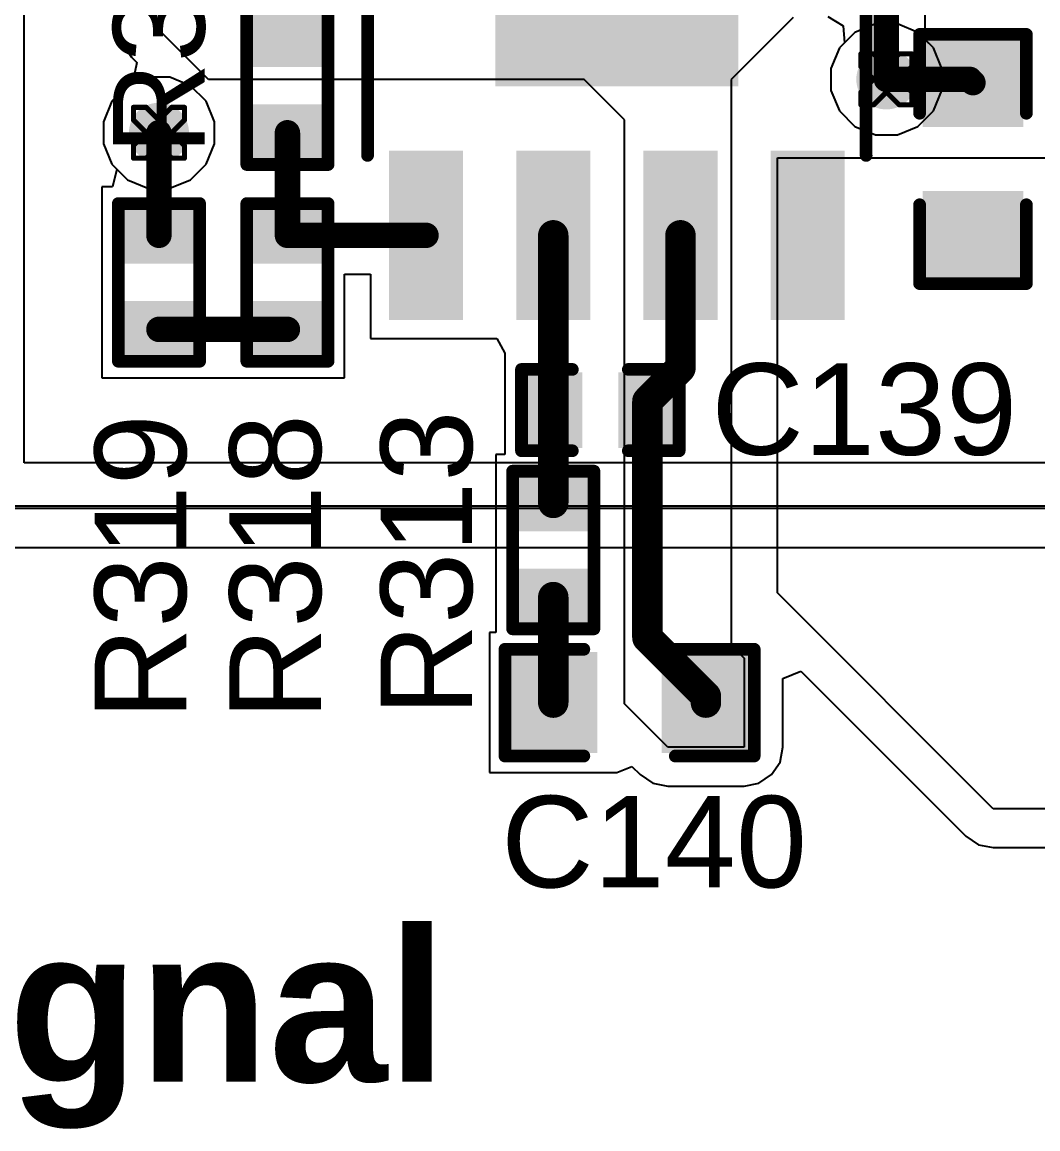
# Model space of a CAD drawing. Header units: inches. Extents: x -11 to 5379, y 0 to 5429.
# Drawn here: x 294.34 to 304.48, y 44.28 to 55.33 of the extents above; entities that cross this region are included whole.
import ezdxf

# ---------------------------------------------------------------- set-up
doc = ezdxf.new("R2010")
doc.units = ezdxf.units.IN
for name, color, linetype in [('Bottom Layer', 5, 'Continuous'), ('Drill Drawing', 1, 'Continuous'), ('GND', 16, 'Continuous'), ('PWR', 76, 'Continuous'), ('Top Layer', 1, 'Continuous'), ('Top Overlay', 2, 'Continuous'), ('Top Paste', 8, 'Continuous'), ('Top Solder', 216, 'Continuous'), ('Via Holes', 16, 'Continuous')]:
    doc.layers.add(name, color=color, linetype=linetype)
doc.styles.add('Arial', font='', dxfattribs={"height": 0.2})
doc.styles.add('Arial_Bold', font='', dxfattribs={"height": 0.2})
doc.styles.get('Arial').set_extended_font_data('Arial')
doc.styles.get('Arial_Bold').set_extended_font_data('Arial', bold=True)

# ---------------------------------------------------------------- blocks, each defined once
blk = doc.blocks.new('8_SO_P____P___97')
at = {"layer": 'Top Layer'}
for points in [[(-3.475, 2.205), (-1.925, 2.205), (-1.925, 1.605), (-3.475, 1.605)], [(1.925, 2.205), (3.475, 2.205), (3.475, 1.605), (1.925, 1.605)], [(-1.144, 1.144), (1.144, 1.144), (1.144, -1.144), (-1.144, -1.144)], [(-3.475, 0.935), (-1.925, 0.935), (-1.925, 0.335), (-3.475, 0.335)], [(1.925, 0.935), (3.475, 0.935), (3.475, 0.335), (1.925, 0.335)], [(-3.475, -0.335), (-1.925, -0.335), (-1.925, -0.935), (-3.475, -0.935)], [(1.925, -0.335), (3.475, -0.335), (3.475, -0.935), (1.925, -0.935)], [(-3.475, -1.605), (-1.925, -1.605), (-1.925, -2.205), (-3.475, -2.205)], [(1.925, -1.605), (3.475, -1.605), (3.475, -2.205), (1.925, -2.205)]]:
    blk.add_hatch(color=1, dxfattribs=at).paths.add_polyline_path(points)
at = {"layer": 'Top Paste'}
for points in [[(-3.475, 2.205), (-1.925, 2.205), (-1.925, 1.605), (-3.475, 1.605)], [(1.925, 2.205), (3.475, 2.205), (3.475, 1.605), (1.925, 1.605)], [(-1.144, 1.144), (1.144, 1.144), (1.144, -1.144), (-1.144, -1.144)], [(-3.475, 0.935), (-1.925, 0.935), (-1.925, 0.335), (-3.475, 0.335)], [(1.925, 0.935), (3.475, 0.935), (3.475, 0.335), (1.925, 0.335)], [(-3.475, -0.335), (-1.925, -0.335), (-1.925, -0.935), (-3.475, -0.935)], [(1.925, -0.335), (3.475, -0.335), (3.475, -0.935), (1.925, -0.935)], [(-3.475, -1.605), (-1.925, -1.605), (-1.925, -2.205), (-3.475, -2.205)], [(1.925, -1.605), (3.475, -1.605), (3.475, -2.205), (1.925, -2.205)]]:
    blk.add_hatch(color=8, dxfattribs=at).paths.add_polyline_path(points)
at = {"layer": 'Top Solder'}
for points in [[(-3.545, 2.275), (-1.855, 2.275), (-1.855, 1.535), (-3.545, 1.535)], [(1.855, 2.275), (3.545, 2.275), (3.545, 1.535), (1.855, 1.535)], [(-1.214, 1.214), (1.214, 1.214), (1.214, -1.214), (-1.214, -1.214)], [(-3.545, 1.005), (-1.855, 1.005), (-1.855, 0.265), (-3.545, 0.265)], [(1.855, 1.005), (3.545, 1.005), (3.545, 0.265), (1.855, 0.265)], [(-3.545, -0.265), (-1.855, -0.265), (-1.855, -1.005), (-3.545, -1.005)], [(1.855, -0.265), (3.545, -0.265), (3.545, -1.005), (1.855, -1.005)], [(-3.545, -1.535), (-1.855, -1.535), (-1.855, -2.275), (-3.545, -2.275)], [(1.855, -1.535), (3.545, -1.535), (3.545, -2.275), (1.855, -2.275)]]:
    blk.add_hatch(color=216, dxfattribs=at).paths.add_polyline_path(points)
at = {"layer": 'Top Overlay'}
for points in [[(1.902, 2.489, 0.127, 0.127, 0), (-1.603, 2.489, 0.127, 0.127, 0)], [(-3.763, 1.791, 0.127, 0.127, 0), (-3.763, 2.045, 0.127, 0.127, 0)], [(-3.636, 1.918, 0.127, 0.127, 0), (-3.763, 2.045, 0.127, 0.127, 0)], [(-3.763, 1.791, 0.127, 0.127, 0), (-3.636, 1.918, 0.127, 0.127, 0)], [(1.902, -2.489, 0.127, 0.127, 0), (-1.603, -2.489, 0.127, 0.127, 0)]]:
    blk.add_lwpolyline(points, format="xyseb", dxfattribs=at)
for points in [[(-1.635, 2.489, 0.0635, 0.0635, 1), (-1.571, 2.489, 0.0635, 0.0635, 1)], [(1.87, 2.489, 0.0635, 0.0635, 1), (1.934, 2.489, 0.0635, 0.0635, 1)], [(-3.795, 2.045, 0.0635, 0.0635, 1), (-3.732, 2.045, 0.0635, 0.0635, 1)], [(-3.795, 2.045, 0.0635, 0.0635, 1), (-3.732, 2.045, 0.0635, 0.0635, 1)], [(-3.668, 1.918, 0.0635, 0.0635, 1), (-3.605, 1.918, 0.0635, 0.0635, 1)], [(-3.668, 1.918, 0.0635, 0.0635, 1), (-3.605, 1.918, 0.0635, 0.0635, 1)], [(-3.795, 1.791, 0.0635, 0.0635, 1), (-3.732, 1.791, 0.0635, 0.0635, 1)], [(-3.795, 1.791, 0.0635, 0.0635, 1), (-3.732, 1.791, 0.0635, 0.0635, 1)], [(-1.635, -2.489, 0.0635, 0.0635, 1), (-1.571, -2.489, 0.0635, 0.0635, 1)], [(1.87, -2.489, 0.0635, 0.0635, 1), (1.934, -2.489, 0.0635, 0.0635, 1)]]:
    blk.add_lwpolyline(points, format="xyseb", close=True, dxfattribs=at)
blk = doc.blocks.new('R___0402_108')
at = {"layer": 'Top Layer'}
for points in [[(-0.699, -0.318), (-0.699, 0.317), (-0.241, 0.317), (-0.241, -0.318)], [(0.241, -0.318), (0.241, 0.317), (0.699, 0.317), (0.699, -0.318)]]:
    blk.add_hatch(color=1, dxfattribs=at).paths.add_polyline_path(points)
at = {"layer": 'Top Paste'}
for points in [[(-0.699, -0.318), (-0.699, 0.317), (-0.241, 0.317), (-0.241, -0.318)], [(0.241, -0.318), (0.241, 0.317), (0.699, 0.317), (0.699, -0.318)]]:
    blk.add_hatch(color=8, dxfattribs=at).paths.add_polyline_path(points)
at = {"layer": 'Top Solder'}
for points in [[(-0.754, -0.373), (-0.754, 0.373), (-0.186, 0.373), (-0.186, -0.373)], [(0.186, -0.373), (0.186, 0.373), (0.754, 0.373), (0.754, -0.373)]]:
    blk.add_hatch(color=216, dxfattribs=at).paths.add_polyline_path(points)
at = {"layer": 'Top Overlay'}
for points in [[(0.787, 0.406, 0.127, 0.127, 0), (-0.787, 0.406, 0.127, 0.127, 0)], [(-0.787, -0.406, 0.127, 0.127, 0), (-0.787, 0.406, 0.127, 0.127, 0)], [(0.787, -0.406, 0.127, 0.127, 0), (0.787, 0.406, 0.127, 0.127, 0)], [(0.787, -0.406, 0.127, 0.127, 0), (-0.787, -0.406, 0.127, 0.127, 0)], [(0.813, -0.432, 0.00323, 0.00323, 0), (-0.813, -0.432, 0.00323, 0.00323, 0)]]:
    blk.add_lwpolyline(points, format="xyseb", dxfattribs=at)
for points in [[(-0.819, 0.406, 0.0635, 0.0635, 1), (-0.756, 0.406, 0.0635, 0.0635, 1)], [(-0.819, 0.406, 0.0635, 0.0635, 1), (-0.756, 0.406, 0.0635, 0.0635, 1)], [(0.756, 0.406, 0.0635, 0.0635, 1), (0.819, 0.406, 0.0635, 0.0635, 1)], [(0.756, 0.406, 0.0635, 0.0635, 1), (0.819, 0.406, 0.0635, 0.0635, 1)], [(-0.819, -0.406, 0.0635, 0.0635, 1), (-0.756, -0.406, 0.0635, 0.0635, 1)], [(-0.819, -0.406, 0.0635, 0.0635, 1), (-0.756, -0.406, 0.0635, 0.0635, 1)], [(-0.814, -0.432, 0.00161, 0.00161, 1), (-0.812, -0.432, 0.00161, 0.00161, 1)], [(0.756, -0.406, 0.0635, 0.0635, 1), (0.819, -0.406, 0.0635, 0.0635, 1)], [(0.756, -0.406, 0.0635, 0.0635, 1), (0.819, -0.406, 0.0635, 0.0635, 1)], [(0.812, -0.432, 0.00161, 0.00161, 1), (0.814, -0.432, 0.00161, 0.00161, 1)]]:
    blk.add_lwpolyline(points, format="xyseb", close=True, dxfattribs=at)
blk = doc.blocks.new('R___0402_202')
at = {"layer": 'Top Layer'}
for points in [[(-0.699, -0.318), (-0.699, 0.318), (-0.241, 0.318), (-0.241, -0.318)], [(0.241, -0.318), (0.241, 0.318), (0.699, 0.318), (0.699, -0.318)]]:
    blk.add_hatch(color=1, dxfattribs=at).paths.add_polyline_path(points)
at = {"layer": 'Top Paste'}
for points in [[(-0.699, -0.318), (-0.699, 0.318), (-0.241, 0.318), (-0.241, -0.318)], [(0.241, -0.318), (0.241, 0.318), (0.699, 0.318), (0.699, -0.318)]]:
    blk.add_hatch(color=8, dxfattribs=at).paths.add_polyline_path(points)
at = {"layer": 'Top Solder'}
for points in [[(-0.754, -0.373), (-0.754, 0.373), (-0.186, 0.373), (-0.186, -0.373)], [(0.186, -0.373), (0.186, 0.373), (0.754, 0.373), (0.754, -0.373)]]:
    blk.add_hatch(color=216, dxfattribs=at).paths.add_polyline_path(points)
at = {"layer": 'Top Overlay'}
for points in [[(-0.787, 0.406, 0.127, 0.127, 0), (0.787, 0.406, 0.127, 0.127, 0)], [(-0.787, 0.406, 0.127, 0.127, 0), (-0.787, -0.406, 0.127, 0.127, 0)], [(0.787, 0.406, 0.127, 0.127, 0), (0.787, -0.406, 0.127, 0.127, 0)], [(-0.787, -0.406, 0.127, 0.127, 0), (0.787, -0.406, 0.127, 0.127, 0)], [(-0.813, -0.432, 0.00323, 0.00323, 0), (0.813, -0.432, 0.00323, 0.00323, 0)]]:
    blk.add_lwpolyline(points, format="xyseb", dxfattribs=at)
for points in [[(-0.819, 0.406, 0.0635, 0.0635, 1), (-0.756, 0.406, 0.0635, 0.0635, 1)], [(-0.819, 0.406, 0.0635, 0.0635, 1), (-0.756, 0.406, 0.0635, 0.0635, 1)], [(0.756, 0.406, 0.0635, 0.0635, 1), (0.819, 0.406, 0.0635, 0.0635, 1)], [(0.756, 0.406, 0.0635, 0.0635, 1), (0.819, 0.406, 0.0635, 0.0635, 1)], [(-0.819, -0.406, 0.0635, 0.0635, 1), (-0.756, -0.406, 0.0635, 0.0635, 1)], [(-0.819, -0.406, 0.0635, 0.0635, 1), (-0.756, -0.406, 0.0635, 0.0635, 1)], [(-0.814, -0.432, 0.00161, 0.00161, 1), (-0.812, -0.432, 0.00161, 0.00161, 1)], [(0.756, -0.406, 0.0635, 0.0635, 1), (0.819, -0.406, 0.0635, 0.0635, 1)], [(0.756, -0.406, 0.0635, 0.0635, 1), (0.819, -0.406, 0.0635, 0.0635, 1)], [(0.812, -0.432, 0.00161, 0.00161, 1), (0.814, -0.432, 0.00161, 0.00161, 1)]]:
    blk.add_lwpolyline(points, format="xyseb", close=True, dxfattribs=at)
blk = doc.blocks.new('R___0402_203')
at = {"layer": 'Top Layer'}
for points in [[(-0.699, -0.318), (-0.699, 0.317), (-0.241, 0.317), (-0.241, -0.318)], [(0.241, -0.318), (0.241, 0.317), (0.699, 0.317), (0.699, -0.318)]]:
    blk.add_hatch(color=1, dxfattribs=at).paths.add_polyline_path(points)
at = {"layer": 'Top Paste'}
for points in [[(-0.699, -0.318), (-0.699, 0.317), (-0.241, 0.317), (-0.241, -0.318)], [(0.241, -0.318), (0.241, 0.317), (0.699, 0.317), (0.699, -0.318)]]:
    blk.add_hatch(color=8, dxfattribs=at).paths.add_polyline_path(points)
at = {"layer": 'Top Solder'}
for points in [[(-0.754, -0.373), (-0.754, 0.373), (-0.186, 0.373), (-0.186, -0.373)], [(0.186, -0.373), (0.186, 0.373), (0.754, 0.373), (0.754, -0.373)]]:
    blk.add_hatch(color=216, dxfattribs=at).paths.add_polyline_path(points)
at = {"layer": 'Top Overlay'}
for points in [[(0.787, 0.406, 0.127, 0.127, 0), (-0.787, 0.406, 0.127, 0.127, 0)], [(-0.787, -0.406, 0.127, 0.127, 0), (-0.787, 0.406, 0.127, 0.127, 0)], [(0.787, -0.406, 0.127, 0.127, 0), (0.787, 0.406, 0.127, 0.127, 0)], [(0.787, -0.406, 0.127, 0.127, 0), (-0.787, -0.406, 0.127, 0.127, 0)], [(0.813, -0.432, 0.00323, 0.00323, 0), (-0.813, -0.432, 0.00323, 0.00323, 0)]]:
    blk.add_lwpolyline(points, format="xyseb", dxfattribs=at)
for points in [[(-0.819, 0.406, 0.0635, 0.0635, 1), (-0.756, 0.406, 0.0635, 0.0635, 1)], [(-0.819, 0.406, 0.0635, 0.0635, 1), (-0.756, 0.406, 0.0635, 0.0635, 1)], [(0.756, 0.406, 0.0635, 0.0635, 1), (0.819, 0.406, 0.0635, 0.0635, 1)], [(0.756, 0.406, 0.0635, 0.0635, 1), (0.819, 0.406, 0.0635, 0.0635, 1)], [(-0.819, -0.406, 0.0635, 0.0635, 1), (-0.756, -0.406, 0.0635, 0.0635, 1)], [(-0.819, -0.406, 0.0635, 0.0635, 1), (-0.756, -0.406, 0.0635, 0.0635, 1)], [(-0.814, -0.432, 0.00161, 0.00161, 1), (-0.812, -0.432, 0.00161, 0.00161, 1)], [(0.756, -0.406, 0.0635, 0.0635, 1), (0.819, -0.406, 0.0635, 0.0635, 1)], [(0.756, -0.406, 0.0635, 0.0635, 1), (0.819, -0.406, 0.0635, 0.0635, 1)], [(0.812, -0.432, 0.00161, 0.00161, 1), (0.814, -0.432, 0.00161, 0.00161, 1)]]:
    blk.add_lwpolyline(points, format="xyseb", close=True, dxfattribs=at)
blk = doc.blocks.new('R___0402_206')
at = {"layer": 'Top Layer'}
for points in [[(-0.699, -0.318), (-0.699, 0.318), (-0.241, 0.318), (-0.241, -0.318)], [(0.241, -0.318), (0.241, 0.318), (0.699, 0.318), (0.699, -0.318)]]:
    blk.add_hatch(color=1, dxfattribs=at).paths.add_polyline_path(points)
at = {"layer": 'Top Paste'}
for points in [[(-0.699, -0.318), (-0.699, 0.318), (-0.241, 0.318), (-0.241, -0.318)], [(0.241, -0.318), (0.241, 0.318), (0.699, 0.318), (0.699, -0.318)]]:
    blk.add_hatch(color=8, dxfattribs=at).paths.add_polyline_path(points)
at = {"layer": 'Top Solder'}
for points in [[(-0.754, -0.373), (-0.754, 0.373), (-0.186, 0.373), (-0.186, -0.373)], [(0.186, -0.373), (0.186, 0.373), (0.754, 0.373), (0.754, -0.373)]]:
    blk.add_hatch(color=216, dxfattribs=at).paths.add_polyline_path(points)
at = {"layer": 'Top Overlay'}
for points in [[(-0.787, 0.406, 0.127, 0.127, 0), (0.787, 0.406, 0.127, 0.127, 0)], [(-0.787, 0.406, 0.127, 0.127, 0), (-0.787, -0.406, 0.127, 0.127, 0)], [(0.787, 0.406, 0.127, 0.127, 0), (0.787, -0.406, 0.127, 0.127, 0)], [(-0.787, -0.406, 0.127, 0.127, 0), (0.787, -0.406, 0.127, 0.127, 0)], [(-0.813, -0.432, 0.00323, 0.00323, 0), (0.813, -0.432, 0.00323, 0.00323, 0)]]:
    blk.add_lwpolyline(points, format="xyseb", dxfattribs=at)
for points in [[(-0.819, 0.406, 0.0635, 0.0635, 1), (-0.756, 0.406, 0.0635, 0.0635, 1)], [(-0.819, 0.406, 0.0635, 0.0635, 1), (-0.756, 0.406, 0.0635, 0.0635, 1)], [(0.756, 0.406, 0.0635, 0.0635, 1), (0.819, 0.406, 0.0635, 0.0635, 1)], [(0.756, 0.406, 0.0635, 0.0635, 1), (0.819, 0.406, 0.0635, 0.0635, 1)], [(-0.819, -0.406, 0.0635, 0.0635, 1), (-0.756, -0.406, 0.0635, 0.0635, 1)], [(-0.819, -0.406, 0.0635, 0.0635, 1), (-0.756, -0.406, 0.0635, 0.0635, 1)], [(-0.814, -0.432, 0.00161, 0.00161, 1), (-0.812, -0.432, 0.00161, 0.00161, 1)], [(0.756, -0.406, 0.0635, 0.0635, 1), (0.819, -0.406, 0.0635, 0.0635, 1)], [(0.756, -0.406, 0.0635, 0.0635, 1), (0.819, -0.406, 0.0635, 0.0635, 1)], [(0.812, -0.432, 0.00161, 0.00161, 1), (0.814, -0.432, 0.00161, 0.00161, 1)]]:
    blk.add_lwpolyline(points, format="xyseb", close=True, dxfattribs=at)
blk = doc.blocks.new('C___0603_595')
at = {"layer": 'Top Layer'}
for points in [[(-0.381, 0.445), (-0.381, -0.445), (-1.143, -0.445), (-1.143, 0.445)], [(1.143, 0.445), (1.143, -0.445), (0.381, -0.445), (0.381, 0.445)]]:
    blk.add_hatch(color=1, dxfattribs=at).paths.add_polyline_path(points)
at = {"layer": 'Top Paste'}
for points in [[(-0.381, 0.445), (-0.381, -0.445), (-1.143, -0.445), (-1.143, 0.445)], [(1.143, 0.445), (1.143, -0.445), (0.381, -0.445), (0.381, 0.445)]]:
    blk.add_hatch(color=8, dxfattribs=at).paths.add_polyline_path(points)
at = {"layer": 'Top Solder'}
for points in [[(-0.321, 0.504), (-0.321, -0.504), (-1.203, -0.504), (-1.203, 0.504)], [(1.203, 0.504), (1.203, -0.504), (0.321, -0.504), (0.321, 0.504)]]:
    blk.add_hatch(color=216, dxfattribs=at).paths.add_polyline_path(points)
at = {"layer": 'Top Overlay'}
for points in [[(-1.245, 0.533, 0.127, 0.127, 0), (-0.457, 0.533, 0.127, 0.127, 0)], [(-1.245, -0.533, 0.127, 0.127, 0), (-1.245, 0.533, 0.127, 0.127, 0)], [(0.457, 0.533, 0.127, 0.127, 0), (1.245, 0.533, 0.127, 0.127, 0)], [(1.245, -0.533, 0.127, 0.127, 0), (1.245, 0.533, 0.127, 0.127, 0)], [(-1.245, -0.533, 0.127, 0.127, 0), (-0.457, -0.533, 0.127, 0.127, 0)], [(0.457, -0.533, 0.127, 0.127, 0), (1.245, -0.533, 0.127, 0.127, 0)]]:
    blk.add_lwpolyline(points, format="xyseb", dxfattribs=at)
for points in [[(-1.276, 0.533, 0.0635, 0.0635, 1), (-1.213, 0.533, 0.0635, 0.0635, 1)], [(-1.276, 0.533, 0.0635, 0.0635, 1), (-1.213, 0.533, 0.0635, 0.0635, 1)], [(-0.489, 0.533, 0.0635, 0.0635, 1), (-0.425, 0.533, 0.0635, 0.0635, 1)], [(0.425, 0.533, 0.0635, 0.0635, 1), (0.489, 0.533, 0.0635, 0.0635, 1)], [(1.213, 0.533, 0.0635, 0.0635, 1), (1.276, 0.533, 0.0635, 0.0635, 1)], [(1.213, 0.533, 0.0635, 0.0635, 1), (1.276, 0.533, 0.0635, 0.0635, 1)], [(-1.276, -0.533, 0.0635, 0.0635, 1), (-1.213, -0.533, 0.0635, 0.0635, 1)], [(-1.276, -0.533, 0.0635, 0.0635, 1), (-1.213, -0.533, 0.0635, 0.0635, 1)], [(-0.489, -0.533, 0.0635, 0.0635, 1), (-0.425, -0.533, 0.0635, 0.0635, 1)], [(0.425, -0.533, 0.0635, 0.0635, 1), (0.489, -0.533, 0.0635, 0.0635, 1)], [(1.213, -0.533, 0.0635, 0.0635, 1), (1.276, -0.533, 0.0635, 0.0635, 1)], [(1.213, -0.533, 0.0635, 0.0635, 1), (1.276, -0.533, 0.0635, 0.0635, 1)]]:
    blk.add_lwpolyline(points, format="xyseb", close=True, dxfattribs=at)
blk = doc.blocks.new('C___0402_596')
at = {"layer": 'Top Layer'}
for points in [[(-0.699, -0.318), (-0.699, 0.318), (-0.241, 0.318), (-0.241, -0.318)], [(0.241, -0.318), (0.241, 0.318), (0.699, 0.318), (0.699, -0.318)]]:
    blk.add_hatch(color=1, dxfattribs=at).paths.add_polyline_path(points)
at = {"layer": 'Top Paste'}
for points in [[(-0.699, -0.318), (-0.699, 0.318), (-0.241, 0.318), (-0.241, -0.318)], [(0.241, -0.318), (0.241, 0.318), (0.699, 0.318), (0.699, -0.318)]]:
    blk.add_hatch(color=8, dxfattribs=at).paths.add_polyline_path(points)
at = {"layer": 'Top Solder'}
for points in [[(-0.758, -0.377), (-0.758, 0.377), (-0.181, 0.377), (-0.181, -0.377)], [(0.181, -0.377), (0.181, 0.377), (0.758, 0.377), (0.758, -0.377)]]:
    blk.add_hatch(color=216, dxfattribs=at).paths.add_polyline_path(points)
at = {"layer": 'Top Overlay'}
for points in [[(-0.279, 0.406, 0.127, 0.127, 0), (-0.787, 0.406, 0.127, 0.127, 0)], [(-0.787, 0.406, 0.127, 0.127, 0), (-0.787, -0.406, 0.127, 0.127, 0)], [(0.787, 0.406, 0.127, 0.127, 0), (0.279, 0.406, 0.127, 0.127, 0)], [(0.787, 0.406, 0.127, 0.127, 0), (0.787, -0.406, 0.127, 0.127, 0)], [(-0.279, -0.406, 0.127, 0.127, 0), (-0.787, -0.406, 0.127, 0.127, 0)], [(0.787, -0.406, 0.127, 0.127, 0), (0.279, -0.406, 0.127, 0.127, 0)]]:
    blk.add_lwpolyline(points, format="xyseb", dxfattribs=at)
for points in [[(-0.819, 0.406, 0.0635, 0.0635, 1), (-0.756, 0.406, 0.0635, 0.0635, 1)], [(-0.819, 0.406, 0.0635, 0.0635, 1), (-0.756, 0.406, 0.0635, 0.0635, 1)], [(-0.311, 0.406, 0.0635, 0.0635, 1), (-0.248, 0.406, 0.0635, 0.0635, 1)], [(0.248, 0.406, 0.0635, 0.0635, 1), (0.311, 0.406, 0.0635, 0.0635, 1)], [(0.756, 0.406, 0.0635, 0.0635, 1), (0.819, 0.406, 0.0635, 0.0635, 1)], [(0.756, 0.406, 0.0635, 0.0635, 1), (0.819, 0.406, 0.0635, 0.0635, 1)], [(-0.819, -0.406, 0.0635, 0.0635, 1), (-0.756, -0.406, 0.0635, 0.0635, 1)], [(-0.819, -0.406, 0.0635, 0.0635, 1), (-0.756, -0.406, 0.0635, 0.0635, 1)], [(-0.311, -0.406, 0.0635, 0.0635, 1), (-0.248, -0.406, 0.0635, 0.0635, 1)], [(0.248, -0.406, 0.0635, 0.0635, 1), (0.311, -0.406, 0.0635, 0.0635, 1)], [(0.756, -0.406, 0.0635, 0.0635, 1), (0.819, -0.406, 0.0635, 0.0635, 1)], [(0.756, -0.406, 0.0635, 0.0635, 1), (0.819, -0.406, 0.0635, 0.0635, 1)]]:
    blk.add_lwpolyline(points, format="xyseb", close=True, dxfattribs=at)
blk = doc.blocks.new('C___0603_608')
at = {"layer": 'Top Layer'}
for points in [[(-0.381, 0.445), (-0.381, -0.445), (-1.143, -0.445), (-1.143, 0.445)], [(1.143, 0.445), (1.143, -0.445), (0.381, -0.445), (0.381, 0.445)]]:
    blk.add_hatch(color=1, dxfattribs=at).paths.add_polyline_path(points)
at = {"layer": 'Top Paste'}
for points in [[(-0.381, 0.445), (-0.381, -0.445), (-1.143, -0.445), (-1.143, 0.445)], [(1.143, 0.445), (1.143, -0.445), (0.381, -0.445), (0.381, 0.445)]]:
    blk.add_hatch(color=8, dxfattribs=at).paths.add_polyline_path(points)
at = {"layer": 'Top Solder'}
for points in [[(-0.321, 0.504), (-0.321, -0.504), (-1.203, -0.504), (-1.203, 0.504)], [(1.203, 0.504), (1.203, -0.504), (0.321, -0.504), (0.321, 0.504)]]:
    blk.add_hatch(color=216, dxfattribs=at).paths.add_polyline_path(points)
at = {"layer": 'Top Overlay'}
for points in [[(-1.245, 0.533, 0.127, 0.127, 0), (-0.457, 0.533, 0.127, 0.127, 0)], [(-1.245, 0.533, 0.127, 0.127, 0), (-1.245, -0.533, 0.127, 0.127, 0)], [(0.457, 0.533, 0.127, 0.127, 0), (1.245, 0.533, 0.127, 0.127, 0)], [(1.245, 0.533, 0.127, 0.127, 0), (1.245, -0.533, 0.127, 0.127, 0)], [(-1.245, -0.533, 0.127, 0.127, 0), (-0.457, -0.533, 0.127, 0.127, 0)], [(0.457, -0.533, 0.127, 0.127, 0), (1.245, -0.533, 0.127, 0.127, 0)]]:
    blk.add_lwpolyline(points, format="xyseb", dxfattribs=at)
for points in [[(-1.276, 0.533, 0.0635, 0.0635, 1), (-1.213, 0.533, 0.0635, 0.0635, 1)], [(-1.276, 0.533, 0.0635, 0.0635, 1), (-1.213, 0.533, 0.0635, 0.0635, 1)], [(-0.489, 0.533, 0.0635, 0.0635, 1), (-0.425, 0.533, 0.0635, 0.0635, 1)], [(0.425, 0.533, 0.0635, 0.0635, 1), (0.489, 0.533, 0.0635, 0.0635, 1)], [(1.213, 0.533, 0.0635, 0.0635, 1), (1.276, 0.533, 0.0635, 0.0635, 1)], [(1.213, 0.533, 0.0635, 0.0635, 1), (1.276, 0.533, 0.0635, 0.0635, 1)], [(-1.276, -0.533, 0.0635, 0.0635, 1), (-1.213, -0.533, 0.0635, 0.0635, 1)], [(-1.276, -0.533, 0.0635, 0.0635, 1), (-1.213, -0.533, 0.0635, 0.0635, 1)], [(-0.489, -0.533, 0.0635, 0.0635, 1), (-0.425, -0.533, 0.0635, 0.0635, 1)], [(0.425, -0.533, 0.0635, 0.0635, 1), (0.489, -0.533, 0.0635, 0.0635, 1)], [(1.213, -0.533, 0.0635, 0.0635, 1), (1.276, -0.533, 0.0635, 0.0635, 1)], [(1.213, -0.533, 0.0635, 0.0635, 1), (1.276, -0.533, 0.0635, 0.0635, 1)]]:
    blk.add_lwpolyline(points, format="xyseb", close=True, dxfattribs=at)

msp = doc.modelspace()

# ---------------------------------------------------------------- hatches: boundary and pattern name
at = {"layer": 'Bottom Layer'}
h = msp.add_hatch(color=5, dxfattribs=at)
edge = h.paths.add_edge_path()
edge.add_arc((302.971, 54.754), 0.3, 0, 360)
h = msp.add_hatch(color=5, dxfattribs=at)
edge = h.paths.add_edge_path()
edge.add_arc((295.708, 54.221), 0.3, 0, 360)
at = {"layer": 'GND'}
h = msp.add_hatch(color=16, dxfattribs=at)
edge = h.paths.add_edge_path()
edge.add_arc((302.971, 54.754), 0.3, 0, 360)
h = msp.add_hatch(color=16, dxfattribs=at)
edge = h.paths.add_edge_path()
edge.add_arc((295.708, 54.221), 0.3, 0, 360)
at = {"layer": 'PWR'}
h = msp.add_hatch(color=76, dxfattribs=at)
edge = h.paths.add_edge_path()
edge.add_arc((302.971, 54.754), 0.3, 0, 360)
h = msp.add_hatch(color=76, dxfattribs=at)
edge = h.paths.add_edge_path()
edge.add_arc((295.708, 54.221), 0.3, 0, 360)
at = {"layer": 'Top Layer'}
h = msp.add_hatch(color=1, dxfattribs=at)
edge = h.paths.add_edge_path()
edge.add_arc((302.971, 54.754), 0.3, 0, 360)
h = msp.add_hatch(color=1, dxfattribs=at)
edge = h.paths.add_edge_path()
edge.add_arc((295.708, 54.221), 0.3, 0, 360)
at = {"layer": 'Via Holes'}
h = msp.add_hatch(color=7, dxfattribs=at)
edge = h.paths.add_edge_path()
edge.add_arc((302.971, 54.754), 0.15, 0, 360)
h = msp.add_hatch(color=7, dxfattribs=at)
edge = h.paths.add_edge_path()
edge.add_arc((295.708, 54.221), 0.15, 0, 360)

# ---------------------------------------------------------------- linework, layer by layer
at = {"layer": 'Bottom Layer'}
for p, q in [((303.36, 55.149), (303.36, 58.202)), ((302.388, 55.382), (302.538, 55.29)), ((302.538, 55.29), (302.552, 55.118)), ((303.441, 55.068), (303.36, 55.149)), ((302.502, 55.068), (302.417, 54.864)), ((302.552, 55.118), (302.502, 55.068)), ((303.525, 54.864), (303.441, 55.068)), ((302.417, 54.864), (302.417, 54.644)), ((303.525, 54.644), (303.525, 54.864)), ((295.598, 54.775), (295.394, 54.691)), ((295.818, 54.775), (295.598, 54.775)), ((296.022, 54.691), (295.818, 54.775)), ((295.394, 54.691), (295.238, 54.535)), ((296.178, 54.535), (296.022, 54.691)), ((302.417, 54.644), (302.502, 54.44)), ((303.441, 54.44), (303.525, 54.644)), ((295.238, 54.535), (295.154, 54.331)), ((296.262, 54.331), (296.178, 54.535)), ((302.502, 54.44), (302.657, 54.284)), ((303.285, 54.284), (303.441, 54.44)), ((295.154, 54.331), (295.154, 54.111)), ((296.262, 54.111), (296.262, 54.331)), ((302.657, 54.284), (302.861, 54.2)), ((303.081, 54.2), (303.285, 54.284)), ((302.861, 54.2), (303.081, 54.2)), ((295.154, 54.111), (295.238, 53.907)), ((296.178, 53.907), (296.262, 54.111)), ((295.238, 53.907), (295.394, 53.751)), ((296.022, 53.751), (296.178, 53.907)), ((295.394, 53.751), (295.598, 53.667)), ((295.818, 53.667), (296.022, 53.751)), ((295.598, 53.667), (295.818, 53.667))]:
    msp.add_line(p, q, dxfattribs=at)
msp.add_lwpolyline([(302.971, 54.754, 0.254, 0.254, 0), (302.971, 58.597, 0.254, 0.254, 0)], format="xyseb", dxfattribs=at)
msp.add_lwpolyline([(302.908, 54.754, 0.127, 0.127, 1), (303.035, 54.754, 0.127, 0.127, 1)], format="xyseb", close=True, dxfattribs=at)
at = {"layer": 'Drill Drawing'}
for points in [[(302.717, 54.881, 0.0508, 0.0508, 0), (302.717, 55.008, 0.0508, 0.0508, 0)], [(302.717, 55.008, 0.0508, 0.0508, 0), (302.844, 55.008, 0.0508, 0.0508, 0)], [(302.844, 55.008, 0.0508, 0.0508, 0), (302.971, 54.881, 0.0508, 0.0508, 0)], [(302.971, 54.881, 0.0508, 0.0508, 0), (303.098, 55.008, 0.0508, 0.0508, 0)], [(303.098, 55.008, 0.0508, 0.0508, 0), (303.225, 55.008, 0.0508, 0.0508, 0)], [(303.225, 54.881, 0.0508, 0.0508, 0), (303.225, 55.008, 0.0508, 0.0508, 0)], [(302.717, 54.881, 0.0508, 0.0508, 0), (302.844, 54.754, 0.0508, 0.0508, 0)], [(303.098, 54.754, 0.0508, 0.0508, 0), (303.225, 54.881, 0.0508, 0.0508, 0)], [(302.717, 54.627, 0.0508, 0.0508, 0), (302.844, 54.754, 0.0508, 0.0508, 0)], [(303.098, 54.754, 0.0508, 0.0508, 0), (303.225, 54.627, 0.0508, 0.0508, 0)], [(302.717, 54.5, 0.0508, 0.0508, 0), (302.717, 54.627, 0.0508, 0.0508, 0)], [(302.844, 54.5, 0.0508, 0.0508, 0), (302.971, 54.627, 0.0508, 0.0508, 0)], [(302.971, 54.627, 0.0508, 0.0508, 0), (303.098, 54.5, 0.0508, 0.0508, 0)], [(303.225, 54.5, 0.0508, 0.0508, 0), (303.225, 54.627, 0.0508, 0.0508, 0)], [(295.454, 54.348, 0.0508, 0.0508, 0), (295.454, 54.475, 0.0508, 0.0508, 0)], [(295.454, 54.475, 0.0508, 0.0508, 0), (295.581, 54.475, 0.0508, 0.0508, 0)], [(295.581, 54.475, 0.0508, 0.0508, 0), (295.708, 54.348, 0.0508, 0.0508, 0)], [(295.708, 54.348, 0.0508, 0.0508, 0), (295.835, 54.475, 0.0508, 0.0508, 0)], [(295.835, 54.475, 0.0508, 0.0508, 0), (295.962, 54.475, 0.0508, 0.0508, 0)], [(295.962, 54.348, 0.0508, 0.0508, 0), (295.962, 54.475, 0.0508, 0.0508, 0)], [(302.717, 54.5, 0.0508, 0.0508, 0), (302.844, 54.5, 0.0508, 0.0508, 0)], [(303.098, 54.5, 0.0508, 0.0508, 0), (303.225, 54.5, 0.0508, 0.0508, 0)], [(295.454, 54.348, 0.0508, 0.0508, 0), (295.581, 54.221, 0.0508, 0.0508, 0)], [(295.835, 54.221, 0.0508, 0.0508, 0), (295.962, 54.348, 0.0508, 0.0508, 0)], [(295.454, 54.094, 0.0508, 0.0508, 0), (295.581, 54.221, 0.0508, 0.0508, 0)], [(295.835, 54.221, 0.0508, 0.0508, 0), (295.962, 54.094, 0.0508, 0.0508, 0)], [(295.454, 53.967, 0.0508, 0.0508, 0), (295.454, 54.094, 0.0508, 0.0508, 0)], [(295.581, 53.967, 0.0508, 0.0508, 0), (295.708, 54.094, 0.0508, 0.0508, 0)], [(295.708, 54.094, 0.0508, 0.0508, 0), (295.835, 53.967, 0.0508, 0.0508, 0)], [(295.962, 53.967, 0.0508, 0.0508, 0), (295.962, 54.094, 0.0508, 0.0508, 0)], [(295.454, 53.967, 0.0508, 0.0508, 0), (295.581, 53.967, 0.0508, 0.0508, 0)], [(295.835, 53.967, 0.0508, 0.0508, 0), (295.962, 53.967, 0.0508, 0.0508, 0)]]:
    msp.add_lwpolyline(points, format="xyseb", dxfattribs=at)
for points in [[(302.704, 55.008, 0.0254, 0.0254, 1), (302.73, 55.008, 0.0254, 0.0254, 1)], [(302.704, 55.008, 0.0254, 0.0254, 1), (302.73, 55.008, 0.0254, 0.0254, 1)], [(302.831, 55.008, 0.0254, 0.0254, 1), (302.857, 55.008, 0.0254, 0.0254, 1)], [(302.831, 55.008, 0.0254, 0.0254, 1), (302.857, 55.008, 0.0254, 0.0254, 1)], [(303.086, 55.008, 0.0254, 0.0254, 1), (303.111, 55.008, 0.0254, 0.0254, 1)], [(303.086, 55.008, 0.0254, 0.0254, 1), (303.111, 55.008, 0.0254, 0.0254, 1)], [(303.212, 55.008, 0.0254, 0.0254, 1), (303.238, 55.008, 0.0254, 0.0254, 1)], [(303.212, 55.008, 0.0254, 0.0254, 1), (303.238, 55.008, 0.0254, 0.0254, 1)], [(302.704, 54.881, 0.0254, 0.0254, 1), (302.73, 54.881, 0.0254, 0.0254, 1)], [(302.704, 54.881, 0.0254, 0.0254, 1), (302.73, 54.881, 0.0254, 0.0254, 1)], [(302.959, 54.881, 0.0254, 0.0254, 1), (302.984, 54.881, 0.0254, 0.0254, 1)], [(302.959, 54.881, 0.0254, 0.0254, 1), (302.984, 54.881, 0.0254, 0.0254, 1)], [(303.212, 54.881, 0.0254, 0.0254, 1), (303.238, 54.881, 0.0254, 0.0254, 1)], [(303.212, 54.881, 0.0254, 0.0254, 1), (303.238, 54.881, 0.0254, 0.0254, 1)], [(302.831, 54.754, 0.0254, 0.0254, 1), (302.857, 54.754, 0.0254, 0.0254, 1)], [(302.831, 54.754, 0.0254, 0.0254, 1), (302.857, 54.754, 0.0254, 0.0254, 1)], [(303.086, 54.754, 0.0254, 0.0254, 1), (303.111, 54.754, 0.0254, 0.0254, 1)], [(303.086, 54.754, 0.0254, 0.0254, 1), (303.111, 54.754, 0.0254, 0.0254, 1)], [(302.704, 54.627, 0.0254, 0.0254, 1), (302.73, 54.627, 0.0254, 0.0254, 1)], [(302.704, 54.627, 0.0254, 0.0254, 1), (302.73, 54.627, 0.0254, 0.0254, 1)], [(302.959, 54.627, 0.0254, 0.0254, 1), (302.984, 54.627, 0.0254, 0.0254, 1)], [(302.959, 54.627, 0.0254, 0.0254, 1), (302.984, 54.627, 0.0254, 0.0254, 1)], [(303.212, 54.627, 0.0254, 0.0254, 1), (303.238, 54.627, 0.0254, 0.0254, 1)], [(303.212, 54.627, 0.0254, 0.0254, 1), (303.238, 54.627, 0.0254, 0.0254, 1)], [(295.441, 54.475, 0.0254, 0.0254, 1), (295.467, 54.475, 0.0254, 0.0254, 1)], [(295.441, 54.475, 0.0254, 0.0254, 1), (295.467, 54.475, 0.0254, 0.0254, 1)], [(295.568, 54.475, 0.0254, 0.0254, 1), (295.594, 54.475, 0.0254, 0.0254, 1)], [(295.568, 54.475, 0.0254, 0.0254, 1), (295.594, 54.475, 0.0254, 0.0254, 1)], [(295.822, 54.475, 0.0254, 0.0254, 1), (295.848, 54.475, 0.0254, 0.0254, 1)], [(295.822, 54.475, 0.0254, 0.0254, 1), (295.848, 54.475, 0.0254, 0.0254, 1)], [(295.949, 54.475, 0.0254, 0.0254, 1), (295.975, 54.475, 0.0254, 0.0254, 1)], [(295.949, 54.475, 0.0254, 0.0254, 1), (295.975, 54.475, 0.0254, 0.0254, 1)], [(302.704, 54.5, 0.0254, 0.0254, 1), (302.73, 54.5, 0.0254, 0.0254, 1)], [(302.704, 54.5, 0.0254, 0.0254, 1), (302.73, 54.5, 0.0254, 0.0254, 1)], [(302.831, 54.5, 0.0254, 0.0254, 1), (302.857, 54.5, 0.0254, 0.0254, 1)], [(302.831, 54.5, 0.0254, 0.0254, 1), (302.857, 54.5, 0.0254, 0.0254, 1)], [(303.086, 54.5, 0.0254, 0.0254, 1), (303.111, 54.5, 0.0254, 0.0254, 1)], [(303.086, 54.5, 0.0254, 0.0254, 1), (303.111, 54.5, 0.0254, 0.0254, 1)], [(303.212, 54.5, 0.0254, 0.0254, 1), (303.238, 54.5, 0.0254, 0.0254, 1)], [(303.212, 54.5, 0.0254, 0.0254, 1), (303.238, 54.5, 0.0254, 0.0254, 1)], [(295.441, 54.348, 0.0254, 0.0254, 1), (295.467, 54.348, 0.0254, 0.0254, 1)], [(295.441, 54.348, 0.0254, 0.0254, 1), (295.467, 54.348, 0.0254, 0.0254, 1)], [(295.695, 54.348, 0.0254, 0.0254, 1), (295.721, 54.348, 0.0254, 0.0254, 1)], [(295.695, 54.348, 0.0254, 0.0254, 1), (295.721, 54.348, 0.0254, 0.0254, 1)], [(295.949, 54.348, 0.0254, 0.0254, 1), (295.975, 54.348, 0.0254, 0.0254, 1)], [(295.949, 54.348, 0.0254, 0.0254, 1), (295.975, 54.348, 0.0254, 0.0254, 1)], [(295.568, 54.221, 0.0254, 0.0254, 1), (295.594, 54.221, 0.0254, 0.0254, 1)], [(295.568, 54.221, 0.0254, 0.0254, 1), (295.594, 54.221, 0.0254, 0.0254, 1)], [(295.822, 54.221, 0.0254, 0.0254, 1), (295.848, 54.221, 0.0254, 0.0254, 1)], [(295.822, 54.221, 0.0254, 0.0254, 1), (295.848, 54.221, 0.0254, 0.0254, 1)], [(295.441, 54.094, 0.0254, 0.0254, 1), (295.467, 54.094, 0.0254, 0.0254, 1)], [(295.441, 54.094, 0.0254, 0.0254, 1), (295.467, 54.094, 0.0254, 0.0254, 1)], [(295.695, 54.094, 0.0254, 0.0254, 1), (295.721, 54.094, 0.0254, 0.0254, 1)], [(295.695, 54.094, 0.0254, 0.0254, 1), (295.721, 54.094, 0.0254, 0.0254, 1)], [(295.949, 54.094, 0.0254, 0.0254, 1), (295.975, 54.094, 0.0254, 0.0254, 1)], [(295.949, 54.094, 0.0254, 0.0254, 1), (295.975, 54.094, 0.0254, 0.0254, 1)], [(295.441, 53.967, 0.0254, 0.0254, 1), (295.467, 53.967, 0.0254, 0.0254, 1)], [(295.441, 53.967, 0.0254, 0.0254, 1), (295.467, 53.967, 0.0254, 0.0254, 1)], [(295.568, 53.967, 0.0254, 0.0254, 1), (295.594, 53.967, 0.0254, 0.0254, 1)], [(295.568, 53.967, 0.0254, 0.0254, 1), (295.594, 53.967, 0.0254, 0.0254, 1)], [(295.822, 53.967, 0.0254, 0.0254, 1), (295.848, 53.967, 0.0254, 0.0254, 1)], [(295.822, 53.967, 0.0254, 0.0254, 1), (295.848, 53.967, 0.0254, 0.0254, 1)], [(295.949, 53.967, 0.0254, 0.0254, 1), (295.975, 53.967, 0.0254, 0.0254, 1)], [(295.949, 53.967, 0.0254, 0.0254, 1), (295.975, 53.967, 0.0254, 0.0254, 1)]]:
    msp.add_lwpolyline(points, format="xyseb", close=True, dxfattribs=at)
at = {"layer": 'GND'}
for p, q in [((302.861, 55.308), (302.657, 55.223)), ((303.081, 55.308), (302.861, 55.308)), ((303.285, 55.223), (303.081, 55.308)), ((302.657, 55.223), (302.502, 55.068)), ((303.441, 55.068), (303.285, 55.223)), ((302.502, 55.068), (302.417, 54.864)), ((303.525, 54.864), (303.441, 55.068)), ((302.417, 54.864), (302.417, 54.644)), ((303.525, 54.644), (303.525, 54.864)), ((295.598, 54.775), (295.394, 54.691)), ((295.818, 54.775), (295.598, 54.775)), ((296.022, 54.691), (295.818, 54.775)), ((295.394, 54.691), (295.238, 54.535)), ((296.178, 54.535), (296.022, 54.691)), ((302.417, 54.644), (302.502, 54.44)), ((303.441, 54.44), (303.525, 54.644)), ((295.238, 54.535), (295.154, 54.331)), ((296.262, 54.331), (296.178, 54.535)), ((302.502, 54.44), (302.657, 54.284)), ((303.285, 54.284), (303.441, 54.44)), ((295.154, 54.331), (295.154, 54.111)), ((296.262, 54.111), (296.262, 54.331)), ((302.657, 54.284), (302.861, 54.2)), ((303.081, 54.2), (303.285, 54.284)), ((302.861, 54.2), (303.081, 54.2)), ((295.154, 54.111), (295.238, 53.907)), ((296.178, 53.907), (296.262, 54.111)), ((295.238, 53.907), (295.394, 53.751)), ((296.022, 53.751), (296.178, 53.907)), ((295.394, 53.751), (295.598, 53.667)), ((295.818, 53.667), (296.022, 53.751)), ((295.598, 53.667), (295.818, 53.667)), ((314.528, 50.47), (290.22, 50.47)), ((290.22, 50.081), (314.528, 50.081))]:
    msp.add_line(p, q, dxfattribs=at)
at = {"layer": 'PWR'}
for p, q in [((294.361, 50.927), (294.361, 67.488)), ((302.861, 55.308), (302.657, 55.223)), ((303.081, 55.308), (302.861, 55.308)), ((303.285, 55.223), (303.081, 55.308)), ((302.657, 55.223), (302.502, 55.068)), ((303.441, 55.068), (303.285, 55.223)), ((302.502, 55.068), (302.417, 54.864)), ((303.525, 54.864), (303.441, 55.068)), ((302.417, 54.864), (302.417, 54.644)), ((303.525, 54.644), (303.525, 54.864)), ((302.417, 54.644), (302.502, 54.44)), ((303.441, 54.44), (303.525, 54.644)), ((302.502, 54.44), (302.657, 54.284)), ((303.285, 54.284), (303.441, 54.44)), ((302.657, 54.284), (302.861, 54.2)), ((303.081, 54.2), (303.285, 54.284)), ((302.861, 54.2), (303.081, 54.2)), ((316.865, 50.927), (294.361, 50.927)), ((293.954, 50.495), (316.455, 50.495))]:
    msp.add_line(p, q, dxfattribs=at)
at = {"layer": 'Top Layer'}
for p, q in [((295.319, 65.676), (295.319, 55.25)), ((295.708, 55.25), (295.708, 65.676)), ((302.041, 55.371), (301.423, 54.754)), ((295.319, 55.25), (295.349, 55.101)), ((296.204, 54.754), (295.708, 55.25)), ((295.349, 55.101), (295.433, 54.975)), ((295.433, 54.975), (295.487, 54.921)), ((295.487, 54.921), (295.445, 54.712)), ((295.445, 54.712), (295.394, 54.691)), ((297.639, 54.754), (296.204, 54.754)), ((299.953, 54.754), (297.639, 54.754)), ((300.356, 54.351), (299.953, 54.754)), ((301.423, 54.754), (301.423, 49.102)), ((295.394, 54.691), (295.238, 54.535)), ((295.238, 54.535), (295.154, 54.331)), ((295.154, 54.331), (295.154, 54.111)), ((300.356, 48.519), (300.356, 54.351)), ((295.154, 54.111), (295.238, 53.907)), ((301.885, 49.626), (301.885, 53.972)), ((301.885, 53.972), (314.886, 53.972)), ((295.238, 53.907), (295.288, 53.858)), ((295.288, 53.858), (295.243, 53.68)), ((295.243, 53.68), (295.136, 53.68)), ((295.136, 53.68), (295.136, 52.715)), ((295.136, 52.715), (295.136, 51.775)), ((297.562, 51.775), (297.562, 52.809)), ((297.562, 52.809), (297.821, 52.809)), ((297.821, 52.809), (297.821, 52.168)), ((297.821, 52.168), (298.929, 52.168)), ((298.929, 52.168), (298.929, 52.168)), ((298.929, 52.168), (299.082, 52.168)), ((299.082, 52.168), (299.162, 52.02)), ((299.162, 52.02), (299.162, 51.008)), ((295.136, 51.775), (296.279, 51.775)), ((296.279, 51.775), (296.279, 51.775)), ((296.279, 51.775), (296.419, 51.775)), ((296.419, 51.775), (296.419, 51.775)), ((296.419, 51.775), (297.562, 51.775)), ((299.162, 51.008), (299.073, 51.008)), ((299.073, 51.008), (299.073, 50.043)), ((299.073, 50.043), (299.073, 49.23)), ((304.039, 47.471), (301.885, 49.626)), ((299.073, 49.23), (299.01, 49.23)), ((299.01, 49.23), (299.01, 47.833)), ((301.423, 49.102), (301.55, 48.976)), ((301.55, 48.976), (301.55, 48.087)), ((301.938, 48.771), (302.116, 48.845)), ((302.116, 48.845), (303.765, 47.197)), ((301.938, 48.087), (301.938, 48.771)), ((300.788, 48.087), (300.356, 48.519)), ((301.55, 48.087), (300.788, 48.087)), ((301.909, 47.938), (301.938, 48.087)), ((300.28, 47.833), (300.43, 47.895)), ((300.43, 47.895), (300.513, 47.812)), ((301.825, 47.812), (301.909, 47.938)), ((299.01, 47.833), (300.28, 47.833)), ((300.28, 47.833), (300.28, 47.833)), ((300.513, 47.812), (300.639, 47.728)), ((301.699, 47.728), (301.825, 47.812)), ((300.639, 47.728), (300.788, 47.698)), ((300.788, 47.698), (301.55, 47.698)), ((301.55, 47.698), (301.699, 47.728)), ((317.169, 47.471), (304.039, 47.471)), ((303.765, 47.197), (303.891, 47.112)), ((303.891, 47.112), (304.039, 47.083)), ((304.039, 47.083), (313.216, 47.083))]:
    msp.add_line(p, q, dxfattribs=at)
for points in [[(302.971, 54.754, 0.254, 0.254, 0), (303.803, 54.754, 0.254, 0.254, 0)], [(303.803, 54.754, 0.254, 0.254, 0), (303.836, 54.721, 0.254, 0.254, 0)], [(295.708, 53.197, 0.254, 0.254, 0), (295.708, 54.221, 0.254, 0.254, 0)], [(296.991, 53.197, 0.254, 0.254, 0), (296.991, 54.221, 0.254, 0.254, 0)], [(296.991, 53.197, 0.254, 0.254, 0), (298.375, 53.197, 0.254, 0.254, 0)], [(299.645, 51.452, 0.305, 0.305, 0), (299.645, 53.197, 0.305, 0.305, 0)], [(300.915, 51.871, 0.305, 0.305, 0), (300.915, 53.197, 0.305, 0.305, 0)], [(295.708, 52.258, 0.254, 0.254, 0), (296.991, 52.258, 0.254, 0.254, 0)], [(300.585, 51.541, 0.305, 0.305, 0), (300.915, 51.871, 0.305, 0.305, 0)], [(300.585, 51.452, 0.305, 0.305, 0), (300.585, 51.541, 0.305, 0.305, 0)], [(299.645, 50.525, 0.305, 0.305, 0), (299.645, 51.452, 0.305, 0.305, 0)], [(300.585, 49.179, 0.305, 0.305, 0), (300.585, 51.452, 0.305, 0.305, 0)], [(299.645, 48.531, 0.305, 0.305, 0), (299.645, 49.585, 0.305, 0.305, 0)], [(300.585, 49.179, 0.305, 0.305, 0), (301.169, 48.595, 0.305, 0.305, 0)], [(301.169, 48.531, 0.305, 0.305, 0), (301.169, 48.595, 0.305, 0.305, 0)]]:
    msp.add_lwpolyline(points, format="xyseb", dxfattribs=at)
for points in [[(302.908, 54.754, 0.127, 0.127, 1), (303.035, 54.754, 0.127, 0.127, 1)], [(303.74, 54.754, 0.127, 0.127, 1), (303.867, 54.754, 0.127, 0.127, 1)], [(303.74, 54.754, 0.127, 0.127, 1), (303.867, 54.754, 0.127, 0.127, 1)], [(303.772, 54.721, 0.127, 0.127, 1), (303.899, 54.721, 0.127, 0.127, 1)], [(295.644, 54.221, 0.127, 0.127, 1), (295.771, 54.221, 0.127, 0.127, 1)], [(296.927, 54.221, 0.127, 0.127, 1), (297.054, 54.221, 0.127, 0.127, 1)], [(295.644, 53.197, 0.127, 0.127, 1), (295.771, 53.197, 0.127, 0.127, 1)], [(296.927, 53.197, 0.127, 0.127, 1), (297.054, 53.197, 0.127, 0.127, 1)], [(296.927, 53.197, 0.127, 0.127, 1), (297.054, 53.197, 0.127, 0.127, 1)], [(298.311, 53.197, 0.127, 0.127, 1), (298.438, 53.197, 0.127, 0.127, 1)], [(299.569, 53.197, 0.152, 0.152, 1), (299.721, 53.197, 0.152, 0.152, 1)], [(300.839, 53.197, 0.152, 0.152, 1), (300.991, 53.197, 0.152, 0.152, 1)], [(295.644, 52.258, 0.127, 0.127, 1), (295.771, 52.258, 0.127, 0.127, 1)], [(296.927, 52.258, 0.127, 0.127, 1), (297.054, 52.258, 0.127, 0.127, 1)], [(300.839, 51.871, 0.152, 0.152, 1), (300.991, 51.871, 0.152, 0.152, 1)], [(300.839, 51.871, 0.152, 0.152, 1), (300.991, 51.871, 0.152, 0.152, 1)], [(300.509, 51.541, 0.152, 0.152, 1), (300.661, 51.541, 0.152, 0.152, 1)], [(300.509, 51.541, 0.152, 0.152, 1), (300.661, 51.541, 0.152, 0.152, 1)], [(299.569, 51.452, 0.152, 0.152, 1), (299.721, 51.452, 0.152, 0.152, 1)], [(299.569, 51.452, 0.152, 0.152, 1), (299.721, 51.452, 0.152, 0.152, 1)], [(300.509, 51.452, 0.152, 0.152, 1), (300.661, 51.452, 0.152, 0.152, 1)], [(300.509, 51.452, 0.152, 0.152, 1), (300.661, 51.452, 0.152, 0.152, 1)], [(299.569, 50.525, 0.152, 0.152, 1), (299.721, 50.525, 0.152, 0.152, 1)], [(299.569, 49.585, 0.152, 0.152, 1), (299.721, 49.585, 0.152, 0.152, 1)], [(300.509, 49.179, 0.152, 0.152, 1), (300.661, 49.179, 0.152, 0.152, 1)], [(300.509, 49.179, 0.152, 0.152, 1), (300.661, 49.179, 0.152, 0.152, 1)], [(301.093, 48.595, 0.152, 0.152, 1), (301.245, 48.595, 0.152, 0.152, 1)], [(301.093, 48.595, 0.152, 0.152, 1), (301.245, 48.595, 0.152, 0.152, 1)], [(299.569, 48.531, 0.152, 0.152, 1), (299.721, 48.531, 0.152, 0.152, 1)], [(301.093, 48.531, 0.152, 0.152, 1), (301.245, 48.531, 0.152, 0.152, 1)]]:
    msp.add_lwpolyline(points, format="xyseb", close=True, dxfattribs=at)

# ---------------------------------------------------------------- block references
for name, p, rotation in [('8_SO_P____P___97', (300.28, 55.897), 270), ('R___0402_203', (296.991, 54.691), 270), ('C___0603_608', (303.836, 53.959), 90), ('R___0402_202', (295.708, 52.727), 90), ('R___0402_108', (296.991, 52.727), 270), ('C___0402_596', (300.115, 51.452), 180), ('R___0402_206', (299.645, 50.055), 90)]:
    msp.add_blockref(name, p, dxfattribs=dict(rotation=rotation))
msp.add_blockref('C___0603_595', (300.407, 48.531))

# ---------------------------------------------------------------- texts
at = {"layer": 'Top Overlay'}
for s, height, rotation, style, p in [('R317', 0.9144, 90, 'Arial', (296.164, 54.001)), ('R313', 0.9144, 90, 'Arial', (298.835, 48.395)), ('R319', 0.9144, 90, 'Arial', (295.98, 48.358)), ('R318', 0.9144, 90, 'Arial', (297.326, 48.358)), ('0mA - 20mA Signal', 1.524, 360, 'Arial_Bold', (279.298, 44.745))]:
    msp.add_text(s, height=height, rotation=rotation, dxfattribs=dict(at, style=style)).set_placement(p)
at = {"layer": 'Top Overlay', "style": 'Arial'}
for s, p in [('C139', (301.224, 51.005)), ('C140', (299.125, 46.686))]:
    msp.add_text(s, height=0.9144, dxfattribs=at).set_placement(p)

doc.saveas('drawing.dxf')
